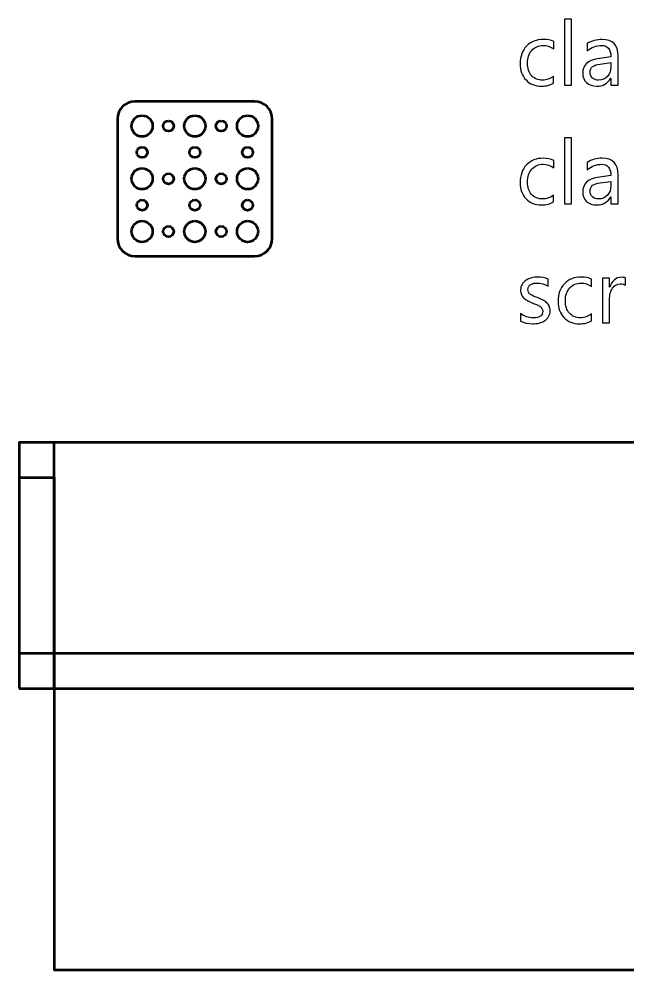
# Model space of a CAD drawing. Header units: centimetres. Extents: x -70 to 51, y -60 to 73.
# Drawn here: x -19.25 to -1.93, y -60 to -32.96 of the extents above; entities that cross this region are included whole.
import ezdxf

# ---------------------------------------------------------------- set-up
doc = ezdxf.new("R2010")
doc.units = ezdxf.units.CM
doc.header["$MEASUREMENT"] = 0
doc.layers.add('Layer 1', color=7, linetype='Continuous')

msp = doc.modelspace()

# ---------------------------------------------------------------- linework, layer by layer
at = {"layer": 'Layer 1', "lineweight": 53}
for points in [[(-19.25, -52), (-18.25, -52), (-18.25, -45), (-19.25, -45), (-19.25, -52)], [(-19.25, -52), (-0.25, -52), (-0.25, -51), (-19.25, -51), (-19.25, -52)]]:
    msp.add_lwpolyline(points, close=True, dxfattribs=at)
for centre, major_axis in [((-15.74999, -36.00001), (0, 0.30001)), ((-15, -36), (0, 0.15)), ((-14.24999, -36.00001), (0, 0.30001)), ((-13.5, -36), (0, 0.15)), ((-12.74999, -36.00001), (0, 0.30001)), ((-15.75, -36.75), (0, 0.15)), ((-14.25, -36.75), (0, 0.15)), ((-12.75, -36.75), (0, 0.15)), ((-15.74999, -37.50001), (0, 0.30001)), ((-14.24999, -37.50001), (0, 0.30001)), ((-12.74999, -37.50001), (0, 0.30001)), ((-15, -37.5), (0, 0.15)), ((-13.5, -37.5), (0, 0.15)), ((-15.75, -38.25), (0, 0.15)), ((-14.25, -38.25), (0, 0.15)), ((-12.75, -38.25), (0, 0.15)), ((-15.74999, -39.00001), (0, 0.30001)), ((-15, -39), (0, 0.15)), ((-14.24999, -39.00001), (0, 0.30001)), ((-13.5, -39), (0, 0.15)), ((-12.74999, -39.00001), (0, 0.30001))]:
    msp.add_ellipse(centre, major_axis=major_axis, ratio=1, dxfattribs=at)
at = {"layer": 'Layer 1'}
for points, knots in [([(-3.53434, -34.83756), (-3.53434, -34.83756), (-3.73796, -34.83756), (-3.73796, -34.83756), (-3.73796, -34.83756), (-3.73796, -34.83756), (-3.73796, -32.95754), (-3.73796, -32.95754), (-3.73796, -32.95754), (-3.73796, -32.95754), (-3.53434, -32.95754), (-3.53434, -32.95754), (-3.53434, -32.95754), (-3.53434, -32.95754), (-3.53434, -34.83756), (-3.53434, -34.83756)], [0, 0, 0, 0, 0.2, 0.2, 0.2, 0.2, 0.4, 0.4, 0.4, 0.4, 0.6, 0.6, 0.6, 0.6, 1, 1, 1, 1]), ([(-4.0453, -34.77914), (-4.14267, -34.83798), (-4.25866, -34.86719), (-4.39244, -34.86719), (-4.39244, -34.86719), (-4.57362, -34.86719), (-4.71967, -34.80835), (-4.83101, -34.69066), (-4.83101, -34.69066), (-4.94192, -34.57298), (-4.9978, -34.42015), (-4.9978, -34.23219), (-4.9978, -34.23219), (-4.9978, -34.02307), (-4.93769, -33.855), (-4.81789, -33.728), (-4.81789, -33.728), (-4.69808, -33.60143), (-4.53806, -33.53793), (-4.33783, -33.53793), (-4.33783, -33.53793), (-4.22607, -33.53793), (-4.12785, -33.55825), (-4.04276, -33.59973), (-4.04276, -33.59973), (-4.04276, -33.59973), (-4.04276, -33.80801), (-4.04276, -33.80801), (-4.04276, -33.80801), (-4.13717, -33.74197), (-4.23792, -33.70895), (-4.34545, -33.70895), (-4.34545, -33.70895), (-4.47499, -33.70895), (-4.58167, -33.75552), (-4.66464, -33.84865), (-4.66464, -33.84865), (-4.74761, -33.94136), (-4.78952, -34.06371), (-4.78952, -34.21484), (-4.78952, -34.21484), (-4.78952, -34.36385), (-4.75015, -34.48111), (-4.67226, -34.56705), (-4.67226, -34.56705), (-4.59394, -34.65299), (-4.48938, -34.69617), (-4.35772, -34.69617), (-4.35772, -34.69617), (-4.24681, -34.69617), (-4.14267, -34.65934), (-4.0453, -34.58568), (-4.0453, -34.58568), (-4.0453, -34.58568), (-4.0453, -34.77914), (-4.0453, -34.77914)], [0, 0, 0, 0, 0.06666667, 0.06666667, 0.06666667, 0.06666667, 0.13333333, 0.13333333, 0.13333333, 0.13333333, 0.2, 0.2, 0.2, 0.2, 0.26666667, 0.26666667, 0.26666667, 0.26666667, 0.33333333, 0.33333333, 0.33333333, 0.33333333, 0.4, 0.4, 0.4, 0.4, 0.46666667, 0.46666667, 0.46666667, 0.46666667, 0.53333333, 0.53333333, 0.53333333, 0.53333333, 0.6, 0.6, 0.6, 0.6, 0.66666667, 0.66666667, 0.66666667, 0.66666667, 0.73333333, 0.73333333, 0.73333333, 0.73333333, 0.8, 0.8, 0.8, 0.8, 0.86666667, 0.86666667, 0.86666667, 0.86666667, 1, 1, 1, 1]), ([(-2.21354, -34.83756), (-2.21354, -34.83756), (-2.41716, -34.83756), (-2.41716, -34.83756), (-2.41716, -34.83756), (-2.41716, -34.83756), (-2.41716, -34.63902), (-2.41716, -34.63902), (-2.41716, -34.63902), (-2.41716, -34.63902), (-2.42182, -34.63902), (-2.42182, -34.63902), (-2.42182, -34.63902), (-2.5103, -34.79142), (-2.64068, -34.86719), (-2.81256, -34.86719), (-2.81256, -34.86719), (-2.93913, -34.86719), (-3.03819, -34.83375), (-3.10974, -34.76686), (-3.10974, -34.76686), (-3.18128, -34.69998), (-3.21684, -34.61108), (-3.21684, -34.50016), (-3.21684, -34.50016), (-3.21684, -34.2631), (-3.07714, -34.12467), (-2.79774, -34.08614), (-2.79774, -34.08614), (-2.79774, -34.08614), (-2.41716, -34.0328), (-2.41716, -34.0328), (-2.41716, -34.0328), (-2.41716, -33.8169), (-2.50437, -33.70895), (-2.67878, -33.70895), (-2.67878, -33.70895), (-2.83161, -33.70895), (-2.96961, -33.76102), (-3.0928, -33.86516), (-3.0928, -33.86516), (-3.0928, -33.86516), (-3.0928, -33.65688), (-3.0928, -33.65688), (-3.0928, -33.65688), (-2.96792, -33.5773), (-2.82441, -33.53793), (-2.66143, -33.53793), (-2.66143, -33.53793), (-2.36298, -33.53793), (-2.21354, -33.69583), (-2.21354, -34.01164), (-2.21354, -34.01164), (-2.21354, -34.01164), (-2.21354, -34.83756), (-2.21354, -34.83756)], [0, 0, 0, 0, 0.06666667, 0.06666667, 0.06666667, 0.06666667, 0.13333333, 0.13333333, 0.13333333, 0.13333333, 0.2, 0.2, 0.2, 0.2, 0.26666667, 0.26666667, 0.26666667, 0.26666667, 0.33333333, 0.33333333, 0.33333333, 0.33333333, 0.4, 0.4, 0.4, 0.4, 0.46666667, 0.46666667, 0.46666667, 0.46666667, 0.53333333, 0.53333333, 0.53333333, 0.53333333, 0.6, 0.6, 0.6, 0.6, 0.66666667, 0.66666667, 0.66666667, 0.66666667, 0.73333333, 0.73333333, 0.73333333, 0.73333333, 0.8, 0.8, 0.8, 0.8, 0.86666667, 0.86666667, 0.86666667, 0.86666667, 1, 1, 1, 1]), ([(-2.41716, -34.19494), (-2.41716, -34.19494), (-2.72323, -34.23727), (-2.72323, -34.23727), (-2.72323, -34.23727), (-2.81764, -34.2504), (-2.88876, -34.27368), (-2.93659, -34.30755), (-2.93659, -34.30755), (-2.98443, -34.34099), (-3.00856, -34.40026), (-3.00856, -34.48535), (-3.00856, -34.48535), (-3.00856, -34.54715), (-2.98655, -34.59795), (-2.9421, -34.63732), (-2.9421, -34.63732), (-2.89807, -34.67669), (-2.83923, -34.69617), (-2.76557, -34.69617), (-2.76557, -34.69617), (-2.66481, -34.69617), (-2.58142, -34.66061), (-2.5158, -34.59033), (-2.5158, -34.59033), (-2.44976, -34.51964), (-2.41716, -34.42989), (-2.41716, -34.32152), (-2.41716, -34.32152), (-2.41716, -34.32152), (-2.41716, -34.19494), (-2.41716, -34.19494)], [0, 0, 0, 0, 0.11111111, 0.11111111, 0.11111111, 0.11111111, 0.22222222, 0.22222222, 0.22222222, 0.22222222, 0.33333333, 0.33333333, 0.33333333, 0.33333333, 0.44444444, 0.44444444, 0.44444444, 0.44444444, 0.55555556, 0.55555556, 0.55555556, 0.55555556, 0.66666667, 0.66666667, 0.66666667, 0.66666667, 0.77777778, 0.77777778, 0.77777778, 0.77777778, 1, 1, 1, 1]), ([(-3.53434, -38.21618), (-3.53434, -38.21618), (-3.73796, -38.21618), (-3.73796, -38.21618), (-3.73796, -38.21618), (-3.73796, -38.21618), (-3.73796, -36.33616), (-3.73796, -36.33616), (-3.73796, -36.33616), (-3.73796, -36.33616), (-3.53434, -36.33616), (-3.53434, -36.33616), (-3.53434, -36.33616), (-3.53434, -36.33616), (-3.53434, -38.21618), (-3.53434, -38.21618)], [0, 0, 0, 0, 0.2, 0.2, 0.2, 0.2, 0.4, 0.4, 0.4, 0.4, 0.6, 0.6, 0.6, 0.6, 1, 1, 1, 1]), ([(-4.0453, -38.15776), (-4.14267, -38.2166), (-4.25866, -38.24581), (-4.39244, -38.24581), (-4.39244, -38.24581), (-4.57362, -38.24581), (-4.71967, -38.18697), (-4.83101, -38.06928), (-4.83101, -38.06928), (-4.94192, -37.9516), (-4.9978, -37.79877), (-4.9978, -37.61081), (-4.9978, -37.61081), (-4.9978, -37.40169), (-4.93769, -37.23362), (-4.81789, -37.10662), (-4.81789, -37.10662), (-4.69808, -36.98005), (-4.53806, -36.91655), (-4.33783, -36.91655), (-4.33783, -36.91655), (-4.22607, -36.91655), (-4.12785, -36.93687), (-4.04276, -36.97835), (-4.04276, -36.97835), (-4.04276, -36.97835), (-4.04276, -37.18663), (-4.04276, -37.18663), (-4.04276, -37.18663), (-4.13717, -37.12059), (-4.23792, -37.08757), (-4.34545, -37.08757), (-4.34545, -37.08757), (-4.47499, -37.08757), (-4.58167, -37.13414), (-4.66464, -37.22727), (-4.66464, -37.22727), (-4.74761, -37.31998), (-4.78952, -37.44233), (-4.78952, -37.59346), (-4.78952, -37.59346), (-4.78952, -37.74247), (-4.75015, -37.85973), (-4.67226, -37.94567), (-4.67226, -37.94567), (-4.59394, -38.03161), (-4.48938, -38.07479), (-4.35772, -38.07479), (-4.35772, -38.07479), (-4.24681, -38.07479), (-4.14267, -38.03796), (-4.0453, -37.9643), (-4.0453, -37.9643), (-4.0453, -37.9643), (-4.0453, -38.15776), (-4.0453, -38.15776)], [0, 0, 0, 0, 0.06666667, 0.06666667, 0.06666667, 0.06666667, 0.13333333, 0.13333333, 0.13333333, 0.13333333, 0.2, 0.2, 0.2, 0.2, 0.26666667, 0.26666667, 0.26666667, 0.26666667, 0.33333333, 0.33333333, 0.33333333, 0.33333333, 0.4, 0.4, 0.4, 0.4, 0.46666667, 0.46666667, 0.46666667, 0.46666667, 0.53333333, 0.53333333, 0.53333333, 0.53333333, 0.6, 0.6, 0.6, 0.6, 0.66666667, 0.66666667, 0.66666667, 0.66666667, 0.73333333, 0.73333333, 0.73333333, 0.73333333, 0.8, 0.8, 0.8, 0.8, 0.86666667, 0.86666667, 0.86666667, 0.86666667, 1, 1, 1, 1]), ([(-2.21354, -38.21618), (-2.21354, -38.21618), (-2.41716, -38.21618), (-2.41716, -38.21618), (-2.41716, -38.21618), (-2.41716, -38.21618), (-2.41716, -38.01764), (-2.41716, -38.01764), (-2.41716, -38.01764), (-2.41716, -38.01764), (-2.42182, -38.01764), (-2.42182, -38.01764), (-2.42182, -38.01764), (-2.5103, -38.17004), (-2.64068, -38.24581), (-2.81256, -38.24581), (-2.81256, -38.24581), (-2.93913, -38.24581), (-3.03819, -38.21237), (-3.10974, -38.14548), (-3.10974, -38.14548), (-3.18128, -38.0786), (-3.21684, -37.9897), (-3.21684, -37.87878), (-3.21684, -37.87878), (-3.21684, -37.64172), (-3.07714, -37.50329), (-2.79774, -37.46476), (-2.79774, -37.46476), (-2.79774, -37.46476), (-2.41716, -37.41142), (-2.41716, -37.41142), (-2.41716, -37.41142), (-2.41716, -37.19552), (-2.50437, -37.08757), (-2.67878, -37.08757), (-2.67878, -37.08757), (-2.83161, -37.08757), (-2.96961, -37.13964), (-3.0928, -37.24378), (-3.0928, -37.24378), (-3.0928, -37.24378), (-3.0928, -37.0355), (-3.0928, -37.0355), (-3.0928, -37.0355), (-2.96792, -36.95592), (-2.82441, -36.91655), (-2.66143, -36.91655), (-2.66143, -36.91655), (-2.36298, -36.91655), (-2.21354, -37.07445), (-2.21354, -37.39026), (-2.21354, -37.39026), (-2.21354, -37.39026), (-2.21354, -38.21618), (-2.21354, -38.21618)], [0, 0, 0, 0, 0.06666667, 0.06666667, 0.06666667, 0.06666667, 0.13333333, 0.13333333, 0.13333333, 0.13333333, 0.2, 0.2, 0.2, 0.2, 0.26666667, 0.26666667, 0.26666667, 0.26666667, 0.33333333, 0.33333333, 0.33333333, 0.33333333, 0.4, 0.4, 0.4, 0.4, 0.46666667, 0.46666667, 0.46666667, 0.46666667, 0.53333333, 0.53333333, 0.53333333, 0.53333333, 0.6, 0.6, 0.6, 0.6, 0.66666667, 0.66666667, 0.66666667, 0.66666667, 0.73333333, 0.73333333, 0.73333333, 0.73333333, 0.8, 0.8, 0.8, 0.8, 0.86666667, 0.86666667, 0.86666667, 0.86666667, 1, 1, 1, 1]), ([(-2.41716, -37.57356), (-2.41716, -37.57356), (-2.72323, -37.61589), (-2.72323, -37.61589), (-2.72323, -37.61589), (-2.81764, -37.62902), (-2.88876, -37.6523), (-2.93659, -37.68617), (-2.93659, -37.68617), (-2.98443, -37.71961), (-3.00856, -37.77888), (-3.00856, -37.86397), (-3.00856, -37.86397), (-3.00856, -37.92577), (-2.98655, -37.97657), (-2.9421, -38.01594), (-2.9421, -38.01594), (-2.89807, -38.05531), (-2.83923, -38.07479), (-2.76557, -38.07479), (-2.76557, -38.07479), (-2.66481, -38.07479), (-2.58142, -38.03923), (-2.5158, -37.96895), (-2.5158, -37.96895), (-2.44976, -37.89826), (-2.41716, -37.80851), (-2.41716, -37.70014), (-2.41716, -37.70014), (-2.41716, -37.70014), (-2.41716, -37.57356), (-2.41716, -37.57356)], [0, 0, 0, 0, 0.11111111, 0.11111111, 0.11111111, 0.11111111, 0.22222222, 0.22222222, 0.22222222, 0.22222222, 0.33333333, 0.33333333, 0.33333333, 0.33333333, 0.44444444, 0.44444444, 0.44444444, 0.44444444, 0.55555556, 0.55555556, 0.55555556, 0.55555556, 0.66666667, 0.66666667, 0.66666667, 0.66666667, 0.77777778, 0.77777778, 0.77777778, 0.77777778, 1, 1, 1, 1]), ([(-4.98764, -41.54908), (-4.98764, -41.54908), (-4.98764, -41.33064), (-4.98764, -41.33064), (-4.98764, -41.33064), (-4.87715, -41.41234), (-4.75481, -41.45341), (-4.62188, -41.45341), (-4.62188, -41.45341), (-4.44324, -41.45341), (-4.35391, -41.39372), (-4.35391, -41.27476), (-4.35391, -41.27476), (-4.35391, -41.24089), (-4.36153, -41.21211), (-4.37677, -41.18882), (-4.37677, -41.18882), (-4.39244, -41.16512), (-4.41276, -41.14437), (-4.439, -41.12617), (-4.439, -41.12617), (-4.46483, -41.10797), (-4.49573, -41.09146), (-4.53087, -41.07706), (-4.53087, -41.07706), (-4.566, -41.06267), (-4.60368, -41.04743), (-4.64432, -41.03177), (-4.64432, -41.03177), (-4.70062, -41.00933), (-4.74973, -40.98689), (-4.79249, -40.96403), (-4.79249, -40.96403), (-4.83482, -40.9416), (-4.87038, -40.91577), (-4.89917, -40.88741), (-4.89917, -40.88741), (-4.92753, -40.85862), (-4.94912, -40.82645), (-4.96351, -40.79004), (-4.96351, -40.79004), (-4.97791, -40.75364), (-4.9851, -40.71088), (-4.9851, -40.6622), (-4.9851, -40.6622), (-4.9851, -40.60251), (-4.97156, -40.55001), (-4.94446, -40.50387), (-4.94446, -40.50387), (-4.91695, -40.45815), (-4.88054, -40.41963), (-4.83524, -40.38872), (-4.83524, -40.38872), (-4.78952, -40.35782), (-4.73788, -40.33411), (-4.67946, -40.31845), (-4.67946, -40.31845), (-4.62146, -40.30279), (-4.56092, -40.29517), (-4.49912, -40.29517), (-4.49912, -40.29517), (-4.38905, -40.29517), (-4.29084, -40.31422), (-4.20405, -40.35189), (-4.20405, -40.35189), (-4.20405, -40.35189), (-4.20405, -40.55806), (-4.20405, -40.55806), (-4.20405, -40.55806), (-4.29719, -40.49667), (-4.40471, -40.46619), (-4.52621, -40.46619), (-4.52621, -40.46619), (-4.56431, -40.46619), (-4.5986, -40.47043), (-4.6295, -40.47932), (-4.6295, -40.47932), (-4.65998, -40.48778), (-4.68623, -40.50006), (-4.70824, -40.51572), (-4.70824, -40.51572), (-4.72983, -40.53139), (-4.74677, -40.55044), (-4.75904, -40.57203), (-4.75904, -40.57203), (-4.7709, -40.59404), (-4.77682, -40.61817), (-4.77682, -40.64484), (-4.77682, -40.64484), (-4.77682, -40.67786), (-4.7709, -40.70538), (-4.75904, -40.72781), (-4.75904, -40.72781), (-4.74677, -40.75025), (-4.72941, -40.77015), (-4.70613, -40.7875), (-4.70613, -40.7875), (-4.68327, -40.80486), (-4.6549, -40.82052), (-4.62188, -40.83449), (-4.62188, -40.83449), (-4.58886, -40.84846), (-4.55119, -40.8637), (-4.50885, -40.88021), (-4.50885, -40.88021), (-4.45297, -40.9018), (-4.40217, -40.92382), (-4.35772, -40.94668), (-4.35772, -40.94668), (-4.31327, -40.96954), (-4.27517, -40.99494), (-4.24342, -41.02372), (-4.24342, -41.02372), (-4.2121, -41.05209), (-4.18797, -41.08511), (-4.17103, -41.12236), (-4.17103, -41.12236), (-4.1541, -41.15961), (-4.14563, -41.20364), (-4.14563, -41.25486), (-4.14563, -41.25486), (-4.14563, -41.31794), (-4.1596, -41.37255), (-4.18712, -41.41869), (-4.18712, -41.41869), (-4.21506, -41.46484), (-4.25189, -41.50336), (-4.29803, -41.53384), (-4.29803, -41.53384), (-4.3446, -41.56474), (-4.39794, -41.58718), (-4.45805, -41.60242), (-4.45805, -41.60242), (-4.51859, -41.61724), (-4.58167, -41.62443), (-4.64813, -41.62443), (-4.64813, -41.62443), (-4.77852, -41.62443), (-4.89197, -41.59946), (-4.98764, -41.54908)], [0, 0, 0, 0, 0.02777778, 0.02777778, 0.02777778, 0.02777778, 0.05555556, 0.05555556, 0.05555556, 0.05555556, 0.08333333, 0.08333333, 0.08333333, 0.08333333, 0.11111111, 0.11111111, 0.11111111, 0.11111111, 0.13888889, 0.13888889, 0.13888889, 0.13888889, 0.16666667, 0.16666667, 0.16666667, 0.16666667, 0.19444444, 0.19444444, 0.19444444, 0.19444444, 0.22222222, 0.22222222, 0.22222222, 0.22222222, 0.25, 0.25, 0.25, 0.25, 0.27777778, 0.27777778, 0.27777778, 0.27777778, 0.30555556, 0.30555556, 0.30555556, 0.30555556, 0.33333333, 0.33333333, 0.33333333, 0.33333333, 0.36111111, 0.36111111, 0.36111111, 0.36111111, 0.38888889, 0.38888889, 0.38888889, 0.38888889, 0.41666667, 0.41666667, 0.41666667, 0.41666667, 0.44444444, 0.44444444, 0.44444444, 0.44444444, 0.47222222, 0.47222222, 0.47222222, 0.47222222, 0.5, 0.5, 0.5, 0.5, 0.52777778, 0.52777778, 0.52777778, 0.52777778, 0.55555556, 0.55555556, 0.55555556, 0.55555556, 0.58333333, 0.58333333, 0.58333333, 0.58333333, 0.61111111, 0.61111111, 0.61111111, 0.61111111, 0.63888889, 0.63888889, 0.63888889, 0.63888889, 0.66666667, 0.66666667, 0.66666667, 0.66666667, 0.69444444, 0.69444444, 0.69444444, 0.69444444, 0.72222222, 0.72222222, 0.72222222, 0.72222222, 0.75, 0.75, 0.75, 0.75, 0.77777778, 0.77777778, 0.77777778, 0.77777778, 0.80555556, 0.80555556, 0.80555556, 0.80555556, 0.83333333, 0.83333333, 0.83333333, 0.83333333, 0.86111111, 0.86111111, 0.86111111, 0.86111111, 0.88888889, 0.88888889, 0.88888889, 0.88888889, 0.91666667, 0.91666667, 0.91666667, 0.91666667, 0.94444444, 0.94444444, 0.94444444, 0.94444444, 1, 1, 1, 1]), ([(-2.96749, -41.53638), (-3.06486, -41.59522), (-3.18085, -41.62443), (-3.31463, -41.62443), (-3.31463, -41.62443), (-3.49581, -41.62443), (-3.64186, -41.56559), (-3.7532, -41.4479), (-3.7532, -41.4479), (-3.86411, -41.33022), (-3.91999, -41.17739), (-3.91999, -40.98943), (-3.91999, -40.98943), (-3.91999, -40.78031), (-3.85988, -40.61224), (-3.74008, -40.48524), (-3.74008, -40.48524), (-3.62027, -40.35867), (-3.46025, -40.29517), (-3.26002, -40.29517), (-3.26002, -40.29517), (-3.14826, -40.29517), (-3.05004, -40.31549), (-2.96495, -40.35697), (-2.96495, -40.35697), (-2.96495, -40.35697), (-2.96495, -40.56525), (-2.96495, -40.56525), (-2.96495, -40.56525), (-3.05936, -40.49921), (-3.16011, -40.46619), (-3.26764, -40.46619), (-3.26764, -40.46619), (-3.39718, -40.46619), (-3.50386, -40.51276), (-3.58683, -40.60589), (-3.58683, -40.60589), (-3.6698, -40.6986), (-3.71171, -40.82095), (-3.71171, -40.97208), (-3.71171, -40.97208), (-3.71171, -41.12109), (-3.67234, -41.23835), (-3.59445, -41.32429), (-3.59445, -41.32429), (-3.51613, -41.41023), (-3.41157, -41.45341), (-3.27991, -41.45341), (-3.27991, -41.45341), (-3.169, -41.45341), (-3.06486, -41.41658), (-2.96749, -41.34292), (-2.96749, -41.34292), (-2.96749, -41.34292), (-2.96749, -41.53638), (-2.96749, -41.53638)], [0, 0, 0, 0, 0.06666667, 0.06666667, 0.06666667, 0.06666667, 0.13333333, 0.13333333, 0.13333333, 0.13333333, 0.2, 0.2, 0.2, 0.2, 0.26666667, 0.26666667, 0.26666667, 0.26666667, 0.33333333, 0.33333333, 0.33333333, 0.33333333, 0.4, 0.4, 0.4, 0.4, 0.46666667, 0.46666667, 0.46666667, 0.46666667, 0.53333333, 0.53333333, 0.53333333, 0.53333333, 0.6, 0.6, 0.6, 0.6, 0.66666667, 0.66666667, 0.66666667, 0.66666667, 0.73333333, 0.73333333, 0.73333333, 0.73333333, 0.8, 0.8, 0.8, 0.8, 0.86666667, 0.86666667, 0.86666667, 0.86666667, 1, 1, 1, 1]), ([(-1.99763, -40.53054), (-2.03319, -40.50345), (-2.08442, -40.4899), (-2.1513, -40.4899), (-2.1513, -40.4899), (-2.23851, -40.4899), (-2.3109, -40.53054), (-2.36932, -40.61267), (-2.36932, -40.61267), (-2.42732, -40.69437), (-2.45653, -40.80613), (-2.45653, -40.94752), (-2.45653, -40.94752), (-2.45653, -40.94752), (-2.45653, -41.5948), (-2.45653, -41.5948), (-2.45653, -41.5948), (-2.45653, -41.5948), (-2.66015, -41.5948), (-2.66015, -41.5948), (-2.66015, -41.5948), (-2.66015, -41.5948), (-2.66015, -40.3248), (-2.66015, -40.3248), (-2.66015, -40.3248), (-2.66015, -40.3248), (-2.45653, -40.3248), (-2.45653, -40.3248), (-2.45653, -40.3248), (-2.45653, -40.3248), (-2.45653, -40.58642), (-2.45653, -40.58642), (-2.45653, -40.58642), (-2.45653, -40.58642), (-2.45145, -40.58642), (-2.45145, -40.58642), (-2.45145, -40.58642), (-2.42266, -40.4971), (-2.37863, -40.42767), (-2.31894, -40.37729), (-2.31894, -40.37729), (-2.25925, -40.32734), (-2.19279, -40.30236), (-2.11913, -40.30236), (-2.11913, -40.30236), (-2.06621, -40.30236), (-2.026, -40.30829), (-1.99763, -40.31972), (-1.99763, -40.31972), (-1.99763, -40.31972), (-1.99763, -40.53054), (-1.99763, -40.53054)], [0, 0, 0, 0, 0.07142857, 0.07142857, 0.07142857, 0.07142857, 0.14285714, 0.14285714, 0.14285714, 0.14285714, 0.21428571, 0.21428571, 0.21428571, 0.21428571, 0.28571429, 0.28571429, 0.28571429, 0.28571429, 0.35714286, 0.35714286, 0.35714286, 0.35714286, 0.42857143, 0.42857143, 0.42857143, 0.42857143, 0.5, 0.5, 0.5, 0.5, 0.57142857, 0.57142857, 0.57142857, 0.57142857, 0.64285714, 0.64285714, 0.64285714, 0.64285714, 0.71428571, 0.71428571, 0.71428571, 0.71428571, 0.78571429, 0.78571429, 0.78571429, 0.78571429, 0.85714286, 0.85714286, 0.85714286, 0.85714286, 1, 1, 1, 1])]:
    msp.add_open_spline(points, degree=3, knots=knots, dxfattribs=at)
at = {"layer": 'Layer 1', "lineweight": 53}
for points, knots in [([(-16.45, -39.2), (-16.45, -39.2), (-16.45, -35.8), (-16.45, -35.8), (-16.45, -35.8), (-16.45, -35.52386), (-16.22614, -35.3), (-15.95, -35.3), (-15.95, -35.3), (-15.95, -35.3), (-12.55, -35.3), (-12.55, -35.3), (-12.55, -35.3), (-12.27386, -35.3), (-12.05, -35.52386), (-12.05, -35.8), (-12.05, -35.8), (-12.05, -35.8), (-12.05, -39.2), (-12.05, -39.2), (-12.05, -39.2), (-12.05, -39.47614), (-12.27386, -39.7), (-12.55, -39.7), (-12.55, -39.7), (-12.55, -39.7), (-15.95, -39.7), (-15.95, -39.7), (-15.95, -39.7), (-16.22614, -39.7), (-16.45, -39.47614), (-16.45, -39.2)], [0, 0, 0, 0, 0.11111111, 0.11111111, 0.11111111, 0.11111111, 0.22222222, 0.22222222, 0.22222222, 0.22222222, 0.33333333, 0.33333333, 0.33333333, 0.33333333, 0.44444444, 0.44444444, 0.44444444, 0.44444444, 0.55555556, 0.55555556, 0.55555556, 0.55555556, 0.66666667, 0.66666667, 0.66666667, 0.66666667, 0.77777778, 0.77777778, 0.77777778, 0.77777778, 1, 1, 1, 1]), ([(-19.25, -45), (-19.25, -45), (-18.25, -45), (-18.25, -45), (-18.25, -45), (-18.25, -45), (-1.25, -45), (-1.25, -45), (-1.25, -45), (-1.25, -45), (-0.25, -45), (-0.25, -45), (-0.25, -45), (-0.25, -45), (-0.25, -46), (-0.25, -46), (-0.25, -46), (-0.25, -46), (-1.25, -46), (-1.25, -46), (-1.25, -46), (-1.25, -46), (-1.25, -60), (-1.25, -60), (-1.25, -60), (-1.25, -60), (-18.25, -60), (-18.25, -60), (-18.25, -60), (-18.25, -60), (-18.25, -46), (-18.25, -46), (-18.25, -46), (-18.25, -46), (-19.25, -46), (-19.25, -46), (-19.25, -46), (-19.25, -46), (-19.25, -45), (-19.25, -45)], [0, 0, 0, 0, 0.09090909, 0.09090909, 0.09090909, 0.09090909, 0.18181818, 0.18181818, 0.18181818, 0.18181818, 0.27272727, 0.27272727, 0.27272727, 0.27272727, 0.36363636, 0.36363636, 0.36363636, 0.36363636, 0.45454545, 0.45454545, 0.45454545, 0.45454545, 0.54545455, 0.54545455, 0.54545455, 0.54545455, 0.63636364, 0.63636364, 0.63636364, 0.63636364, 0.72727273, 0.72727273, 0.72727273, 0.72727273, 0.81818182, 0.81818182, 0.81818182, 0.81818182, 1, 1, 1, 1])]:
    msp.add_open_spline(points, degree=3, knots=knots, dxfattribs=at)

doc.saveas('drawing.dxf')
